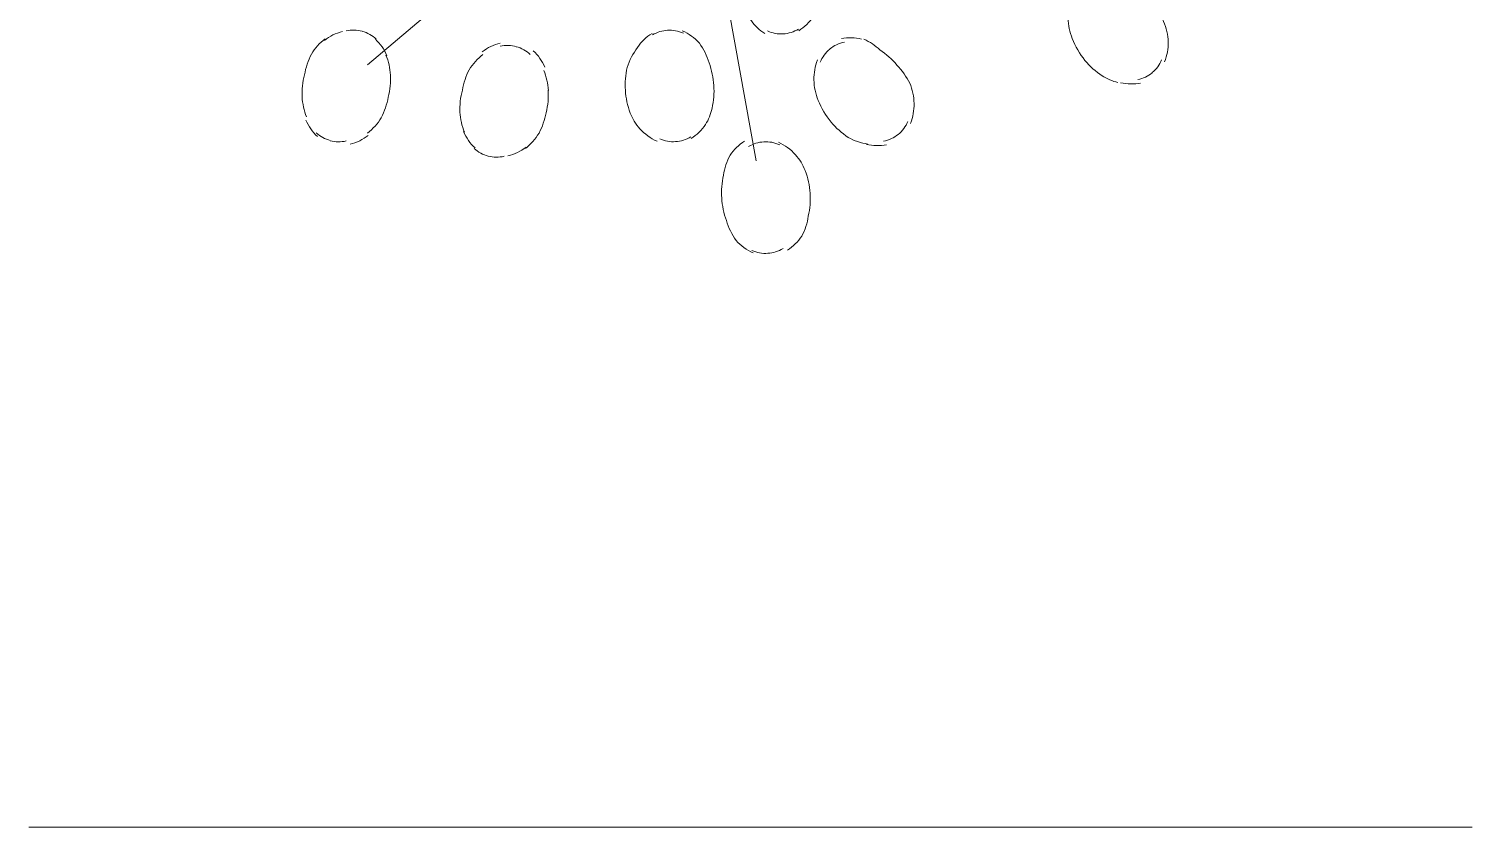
# Model space of a CAD drawing. Header units: metres. Extents: x 14 to 155, y 0 to 125.
# Drawn here: x 54.118 to 54.718, y 110.313 to 110.645 of the extents above; entities that cross this region are included whole.
import ezdxf

# ---------------------------------------------------------------- set-up
doc = ezdxf.new("R2010")
doc.units = ezdxf.units.M
doc.layers.add('PDF_Geometry', color=7, linetype='Continuous', true_color=0xc0c0c0)

msp = doc.modelspace()

# ---------------------------------------------------------------- linework, layer by layer
at = {"layer": 'PDF_Geometry', "color": 0, "lineweight": 0}
for points in [[(54.18632, 110.68443), (54.20713, 110.72924), (54.29188, 110.85563), (54.41835, 110.91967), (54.39277, 110.74041), (54.41996, 110.59003)], [(54.39277, 110.7436), (54.25833, 110.62996)], [(54.11752, 110.31307), (54.71764, 110.31309)]]:
    msp.add_lwpolyline(points, dxfattribs=at)
for points in [[(54.42146, 110.68941, 0.112979), (54.41546, 110.68359, 0.088824), (54.41274, 110.67525, 0.074265), (54.41199, 110.66578, 0.074849), (54.41396, 110.65631, 0.088992), (54.41799, 110.64815, 0.102553), (54.42352, 110.643)], [(54.43768, 110.64412, 0.107116), (54.44368, 110.64994, 0.088824), (54.44799, 110.65828, 0.074265), (54.44874, 110.66775, 0.074849), (54.44677, 110.67722, 0.088992), (54.44115, 110.68378, 0.102553), (54.43561, 110.68894)], [(54.58975, 110.63119, 0.102), (54.59125, 110.63944, 0.09382), (54.58937, 110.64797, 0.075517), (54.58412, 110.65538, 0.072693), (54.577, 110.66175, 0.088362), (54.56884, 110.66616)], [(54.55112, 110.65753, 0.102), (54.54962, 110.64928, 0.09382), (54.5514, 110.64085, 0.075517), (54.55665, 110.63175, 0.072693), (54.56378, 110.62538, 0.088362), (54.57034, 110.62257)], [(54.39287, 110.59931, 0.112979), (54.39887, 110.60512, 0.088824), (54.40158, 110.61187, 0.074265), (54.40233, 110.62134, 0.074849), (54.40036, 110.63072, 0.088992), (54.39633, 110.63897, 0.102553), (54.38921, 110.64412)], [(54.2407, 110.64074, 0.087268), (54.23498, 110.63437, 0.079764), (54.23217, 110.62583, 0.081618), (54.23123, 110.61636)], [(54.37664, 110.643, 0.112979), (54.37064, 110.63718, 0.088824), (54.36633, 110.62884, 0.074265), (54.36558, 110.61937, 0.074849), (54.36755, 110.6099, 0.088992), (54.37158, 110.60334, 0.102553), (54.37871, 110.59818)], [(54.48409, 110.60559, 0.102), (54.48559, 110.61384, 0.09382), (54.48381, 110.62228, 0.075517), (54.47846, 110.62978, 0.072693), (54.47134, 110.63616, 0.088362), (54.46477, 110.64056)], [(54.30633, 110.63427, 0.087268), (54.30061, 110.6279, 0.079764), (54.2978, 110.61946, 0.081618), (54.29677, 110.60999)], [(54.44546, 110.63194, 0.102), (54.44396, 110.62369, 0.09382), (54.44574, 110.61515, 0.075517), (54.45109, 110.60615, 0.072693), (54.45821, 110.59978, 0.088362), (54.46637, 110.59697)], [(54.25833, 110.60155, 0.087268), (54.26405, 110.60793, 0.072677), (54.26695, 110.61646, 0.081618), (54.26789, 110.62593)], [(54.32396, 110.59518, 0.087268), (54.32967, 110.60156, 0.072677), (54.33258, 110.60999, 0.081618), (54.33342, 110.61956)], [(54.41508, 110.59818, 0.112979), (54.40908, 110.59237, 0.088824), (54.40637, 110.58403, 0.074265), (54.40562, 110.57456, 0.074849), (54.40759, 110.56518, 0.088992), (54.41162, 110.55693, 0.102553), (54.41865, 110.55178)], [(54.4329, 110.5529, 0.107116), (54.4389, 110.55871, 0.088824), (54.44162, 110.56706, 0.074265), (54.44237, 110.57653, 0.074849), (54.44031, 110.586, 0.088992), (54.43627, 110.59256, 0.102553), (54.42924, 110.59772)]]:
    msp.add_lwpolyline(points, format="xyb", dxfattribs=at)
for centre, radius, start, end in [((54.25264, 110.62984), 0.01452, 75.94207, 102.44847), ((54.24829, 110.62615), 0.01962, 22.65481, 47.22821), ((54.31668, 110.62347), 0.01452, 75.94207, 102.44847), ((54.31391, 110.62138), 0.01962, 22.65481, 47.22821), ((54.25084, 110.61455), 0.01962, 202.65481, 227.22821), ((54.31637, 110.60977), 0.01962, 202.65481, 227.22821), ((54.24639, 110.61245), 0.01452, 255.94207, 282.44847), ((54.31201, 110.60608), 0.01452, 255.94207, 282.44847)]:
    msp.add_arc(centre, radius, start, end, dxfattribs=at)
for points in [[(54.38321, 110.64431), (54.38096, 110.64422), (54.3788, 110.64347), (54.37683, 110.64234)], [(54.38968, 110.64309), (54.38761, 110.64403), (54.38536, 110.6445), (54.38311, 110.64431)], [(54.43121, 110.64281), (54.43346, 110.6429), (54.43562, 110.64365), (54.43758, 110.64478)], [(54.24792, 110.64374), (54.2452, 110.64309), (54.24258, 110.64187), (54.24042, 110.64008)], [(54.26198, 110.64065), (54.2603, 110.64215), (54.25833, 110.64327), (54.25617, 110.64384)], [(54.31355, 110.63896), (54.31083, 110.63831), (54.3082, 110.63709), (54.30605, 110.63531)], [(54.42465, 110.64403), (54.42671, 110.64309), (54.42896, 110.64262), (54.43121, 110.64281)], [(54.45662, 110.63934), (54.45437, 110.63887), (54.4523, 110.63794), (54.45062, 110.63653)], [(54.46374, 110.64066), (54.46102, 110.64131), (54.45812, 110.64131), (54.4554, 110.64084)], [(54.26789, 110.62565), (54.2677, 110.62855), (54.26714, 110.63137), (54.26601, 110.63399)], [(54.32602, 110.63428), (54.32433, 110.63578), (54.32236, 110.6369), (54.3202, 110.63746)], [(54.45052, 110.63644), (54.44874, 110.63503), (54.44743, 110.63315), (54.44658, 110.63109)], [(54.33352, 110.61927), (54.33333, 110.62218), (54.33277, 110.62499), (54.33164, 110.62762)], [(54.57859, 110.62378), (54.58084, 110.62425), (54.5829, 110.62519), (54.58459, 110.6266)], [(54.58459, 110.62669), (54.58637, 110.6281), (54.58768, 110.62997), (54.58853, 110.63204)], [(54.57147, 110.62247), (54.57418, 110.62182), (54.57709, 110.62182), (54.57981, 110.62228)], [(54.23114, 110.61665), (54.23133, 110.61374), (54.23189, 110.61093), (54.23301, 110.6083)], [(54.29677, 110.61027), (54.29695, 110.60737), (54.29752, 110.60455), (54.29864, 110.60193)], [(54.47903, 110.601), (54.48081, 110.6024), (54.48212, 110.60428), (54.48296, 110.60634)], [(54.23705, 110.60165), (54.23873, 110.60015), (54.2407, 110.59902), (54.24286, 110.59846)], [(54.25111, 110.59696), (54.25383, 110.59761), (54.25645, 110.59883), (54.25861, 110.60061)], [(54.37983, 110.59921), (54.3819, 110.59828), (54.38415, 110.59781), (54.3864, 110.59799)], [(54.3864, 110.59799), (54.38865, 110.59809), (54.3908, 110.59884), (54.39277, 110.59996)], [(54.42315, 110.5979), (54.4209, 110.59781), (54.41874, 110.59706), (54.41677, 110.59593)], [(54.42971, 110.59668), (54.42765, 110.59762), (54.4254, 110.59809), (54.42315, 110.5979)], [(54.46581, 110.59687), (54.46852, 110.59622), (54.47143, 110.59622), (54.47415, 110.59669)], [(54.47293, 110.59819), (54.47518, 110.59865), (54.47724, 110.59959), (54.47893, 110.601)], [(54.30267, 110.59518), (54.30436, 110.59368), (54.30633, 110.59255), (54.30849, 110.59199)], [(54.31674, 110.59209), (54.31946, 110.59274), (54.32208, 110.59396), (54.32424, 110.59574)], [(54.41818, 110.55281), (54.42024, 110.55187), (54.42249, 110.5514), (54.42474, 110.55159)], [(54.42474, 110.55159), (54.42699, 110.55168), (54.42915, 110.55243), (54.43112, 110.55356)]]:
    msp.add_open_spline(points, degree=3, dxfattribs=at)

doc.saveas('drawing.dxf')
